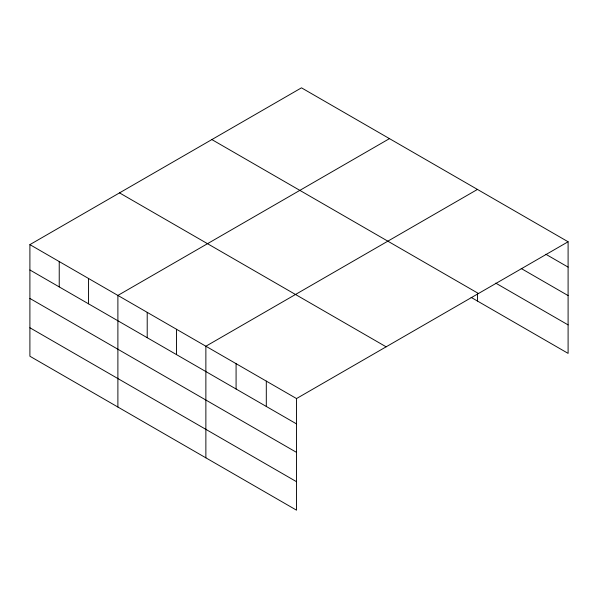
<?xml version="1.0" encoding="UTF-8"?>
<svg xmlns="http://www.w3.org/2000/svg" width="598" height="598" viewBox="0 0 598 598"><rect width="100%" height="100%" fill="white"/><g stroke="black" fill="none" stroke-linecap="round" stroke-linejoin="round"><path stroke-width="0.9" d="M568.1 241.764L301.482 87.831L29.9 244.627L29.9 356.236L296.518 510.169L296.518 398.56L568.1 241.764L568.1 353.373L471.104 297.37M389.462 138.631L117.888 295.427L117.888 407.029M477.451 189.431L205.869 346.227L205.869 457.829M545.832 254.255L568.1 267.112M521.187 268.487L568.1 295.576M495.735 283.123L568.1 324.901M211.856 139.573L478.482 293.506M119.518 192.885L386.144 346.818M29.9 244.627L296.518 398.56M29.9 269.975L296.518 423.9M29.9 298.439L296.518 452.372M29.9 327.764L296.518 481.696M477.451 293.685L477.451 301.033M266.304 381.113L266.304 406.461M236.083 363.666L236.083 389.014M176.545 329.289L176.545 354.636M147.213 312.358L147.213 337.698M88.556 278.496L88.556 303.836M59.232 261.558L59.232 286.905"/></g></svg>
